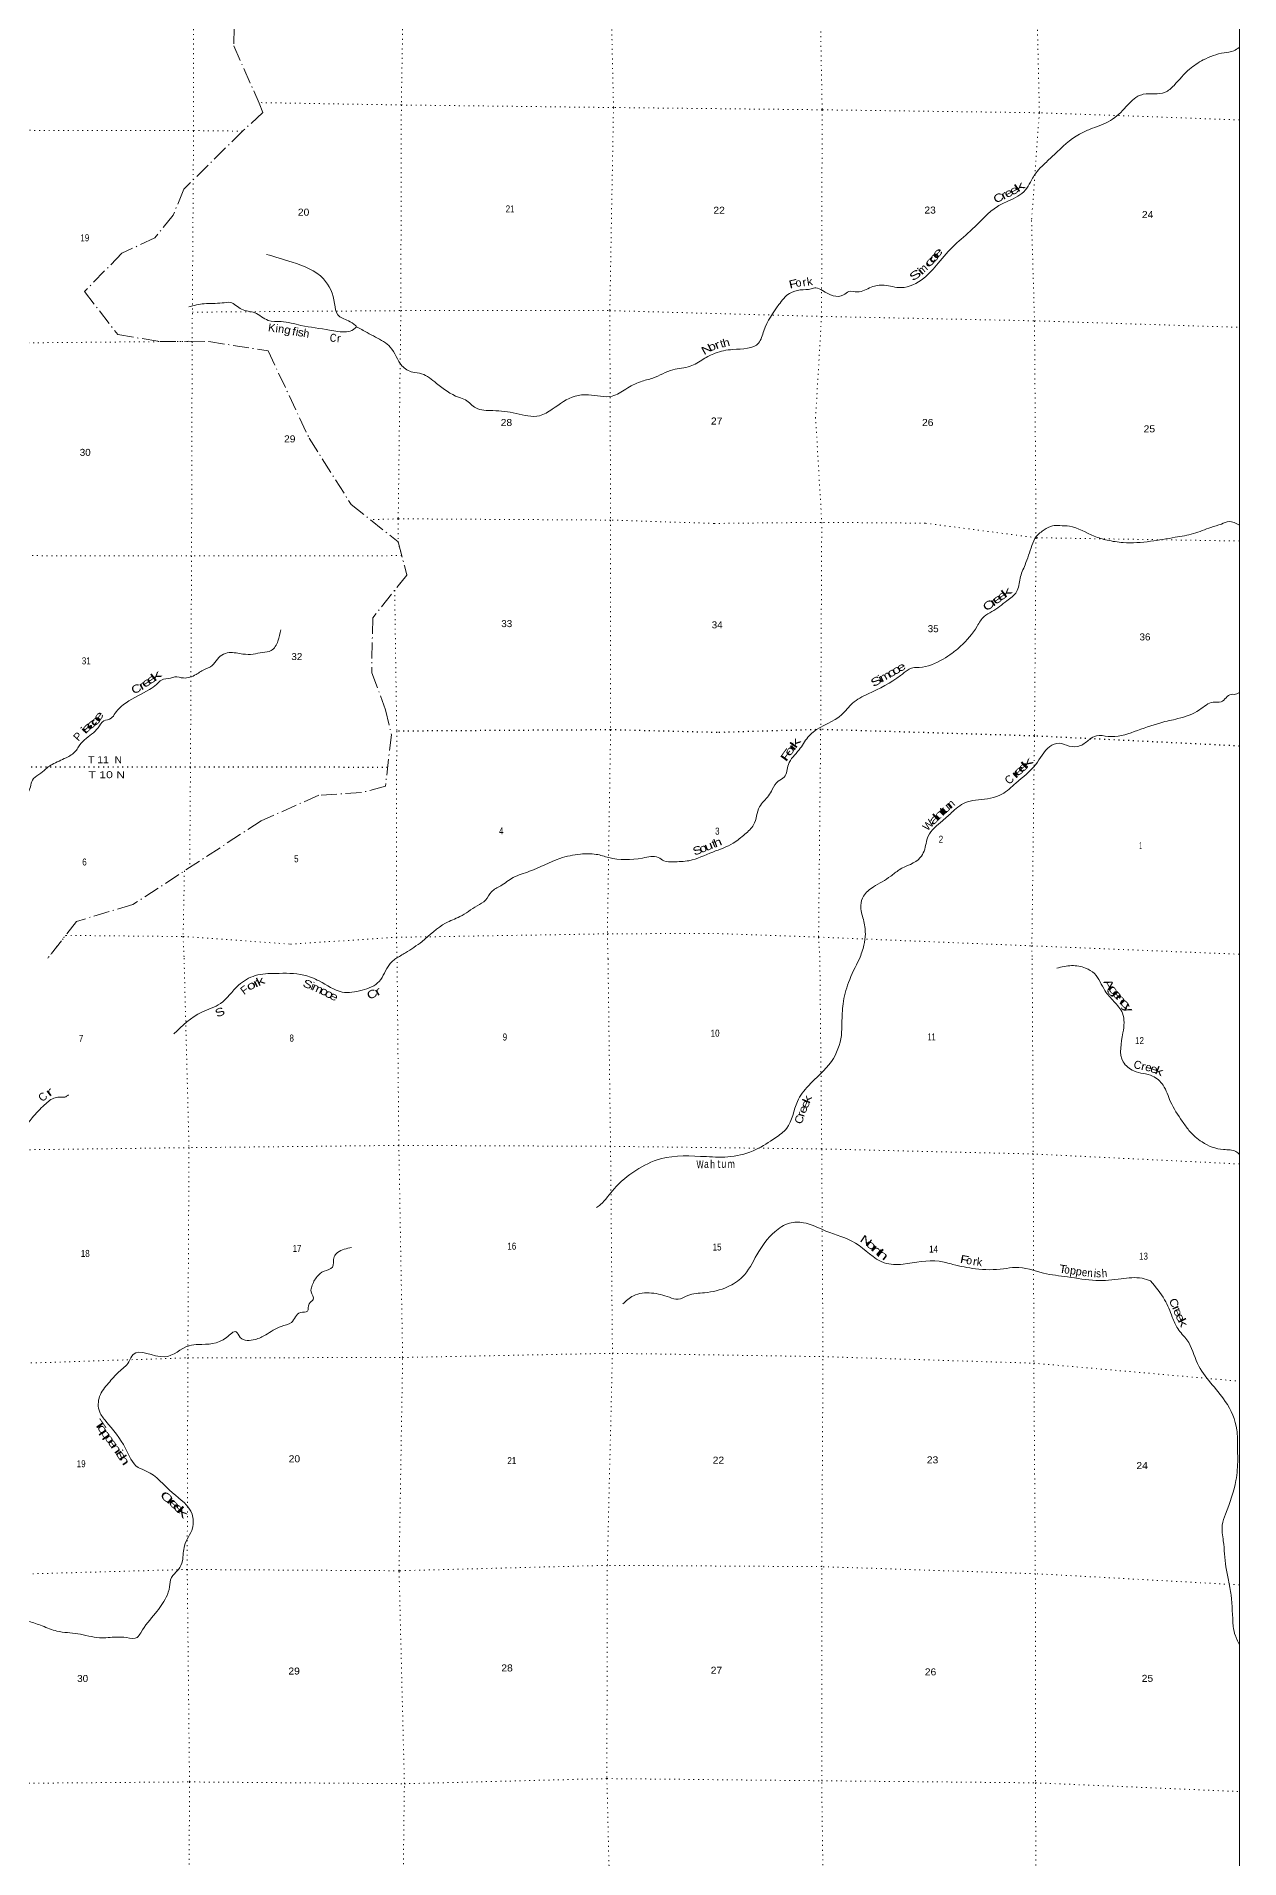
# Model space of a CAD drawing. Header units: feet. Extents: x -254670 to 6, y -549186 to -364975.
# Drawn here: x -30065 to 5, y -434579 to -389030 of the extents above; entities that cross this region are included whole.
import ezdxf
from ezdxf.enums import TextEntityAlignment as Align

# ---------------------------------------------------------------- set-up
doc = ezdxf.new("R2010")
doc.units = ezdxf.units.FT
doc.header["$LTSCALE"] = 80
doc.linetypes.add('DOT_DASHED', pattern=[7.7, 5, -1.2, 0.3, -1.2])
doc.linetypes.add('DOTTED', pattern=[1.5, 0.3, -1.2])
for name, color, linetype, lineweight in [('39', 7, 'Continuous', 13), ('4', 7, 'Continuous', 13), ('44', 7, 'DOT_DASHED', 13), ('6', 7, 'DOTTED', 25), ('7', 7, 'DOTTED', 13)]:
    doc.layers.add(name, color=color, linetype=linetype, lineweight=lineweight)
doc.layers.add('41', color=7, linetype='Continuous')

msp = doc.modelspace()

# ---------------------------------------------------------------- linework, layer by layer
at = {"layer": '39'}
for points in [[(-22061.51, -396285.46), (-21800.84, -396431.28), (-21588.5, -396546.11), (-21220.03, -396796.38), (-20928.36, -397262.63), (-20659.29, -397421.22), (-20437.46, -397463.53), (-20067.08, -397701.72), (-19512.57, -398050.95), (-19344.91, -398117.89), (-19083.59, -398314.78), (-18658.18, -398383.46), (-18077.73, -398452.78), (-17489.31, -398511.98), (-17172.49, -398348.21), (-16601.25, -398023.24), (-16269.29, -397990.13), (-15675.07, -398019.09), (-15330.14, -397845.01), (-14967.18, -397660.72), (-14661.84, -397571.5), (-14156.12, -397361.8), (-13727.94, -397275.52), (-13397.14, -397097.55), (-13100.35, -396946.03), (-12660.12, -396855.63), (-12015.07, -396695), (-11884.66, -396385.99), (-11509.34, -395734.78), (-11241.79, -395452.73), (-10972.66, -395367.86), (-10701.07, -395339.3), (-10582.47, -395314.11), (-10418.81, -395385.1), (-9894.44, -395491.14), (-9760.23, -395405.45), (-9542.69, -395415.6), (-9201.33, -395297.89), (-8879.55, -395250.79), (-8456.24, -395309.42), (-7886.32, -395070.99), (-7526.89, -394697.58), (-7113.76, -394241.21), (-6673.92, -393851), (-6042.25, -393278.01), (-5769.51, -393140.79), (-5344.84, -392867.41), (-5223.6, -392671.17), (-5056.56, -392410.13), (-4886.84, -392231.57), (-4631.07, -391987.85), (-3994.92, -391471.16), (-3730.13, -391348.09), (-3276.54, -391165.01), (-2872.46, -390835.48), (-2534.67, -390524.65), (-2400.15, -390477.18), (-1856.91, -390426.1), (-1632.79, -390253.1), (-1245.43, -389847.25), (-902.95, -389618.87), (-380.88, -389439.21), (-141.68, -389388.81), (-0.21, -389304.54)], [(-24317.32, -394477.59), (-23673.45, -394671.11), (-22890.85, -395090.77), (-22612.07, -395706.03), (-22533.27, -395991.05), (-22268.34, -396135.6), (-22094.24, -396252.78), (-22061.51, -396285.46)], [(-26259.86, -395792.56), (-25869.9, -395710.64), (-25427.07, -395692.65), (-25221.79, -395680.78), (-24936.55, -395847.28), (-24609.62, -395938.96), (-24271.85, -396127.13), (-23951.47, -396156.49), (-23453.36, -396252.7), (-22737.63, -396369.12), (-22318.47, -396411.7), (-22141.72, -396357.83), (-22060.59, -396285.97)], [(0.8, -401245.05), (-256.56, -401158.7), (-449.37, -401218.76), (-708.44, -401303.54), (-1146.14, -401458.31), (-1604.48, -401550.89), (-2217.79, -401650.88), (-2906.17, -401681.1), (-3305.32, -401622.25), (-3624.24, -401524.46), (-4246.41, -401274.41), (-4490.17, -401258.45), (-4669.33, -401264.06), (-4873.93, -401360.44), (-5073.91, -401531.22), (-5184.87, -401755.54), (-5356.16, -402239.96), (-5480.32, -402575.07), (-5568.19, -402915.9), (-5810.04, -403137.35), (-6182.38, -403408.25), (-6378.57, -403527.05), (-6551.95, -403773.69), (-6970.76, -404274.39), (-7178.76, -404449.26), (-7403.11, -404594.1), (-7999.45, -404802.59), (-8160.47, -404810.05), (-8276.83, -404863.39), (-8466.97, -405005.92), (-9278.75, -405465.81), (-9669.53, -405696.63), (-9933.01, -405982.67), (-10652.35, -406419.61), (-10784.22, -406547.54), (-11003.17, -406863.36), (-11272.03, -407231.94), (-11378.25, -407544.76), (-11522.44, -407642.61), (-11673.76, -407855.22), (-11765.13, -408010.96), (-11992.44, -408288.63), (-12139.85, -408736.62), (-12357.44, -408971.95), (-12649.6, -409197.87), (-13161.28, -409417.68), (-13755.54, -409634.2), (-14147.95, -409661.81), (-14381.73, -409635.71), (-14523.31, -409556.47), (-14913.84, -409567.97), (-15761.63, -409555.33), (-16074.36, -409475.59), (-16469.05, -409471.03), (-16981.63, -409578.17), (-17742.18, -409898.78), (-18147.64, -410057.29), (-18462.12, -410261.28), (-18692.46, -410412.21), (-18839.79, -410620.76), (-19050.06, -410763.46), (-19482.81, -411032.88), (-19837.92, -411192.96), (-20428.19, -411654.92), (-20840.72, -411936.24), (-21085.15, -412081.84)], [(-23958.02, -403864.98), (-24028.27, -404143.27), (-24199.5, -404384.23), (-24412.58, -404428.36), (-24651.85, -404470.72), (-24903.55, -404468.91), (-25248.14, -404433.73), (-25430.87, -404495.7), (-25570.7, -404635.77), (-25716.44, -404789.98), (-25834.84, -404839.32), (-26075.33, -404980.28), (-26392.77, -405067.59), (-26604.4, -405041.29), (-26714.92, -405068.42), (-26942.05, -405118.71), (-27063.99, -405228.45), (-27240.15, -405356.76), (-27823.44, -405685.86), (-28095.19, -405945.81), (-28198.85, -406075.51), (-28381.55, -406141.51), (-28525.14, -406313.8), (-28863.02, -406612.57), (-29012.63, -406786.93), (-29086.26, -406896.24), (-29324.54, -407061.32), (-29673.52, -407231.41), (-29797.72, -407310.98), (-29951.68, -407445.14), (-30137.83, -407583.6), (-30264.05, -407912.69), (-30443.98, -408073.24), (-30840.62, -408326.24), (-31132.63, -408570.27), (-31403.19, -408727.6), (-31564.02, -408759.2), (-31645.81, -408752.36)], [(-9495.84, -412088.29), (-9381.35, -411744.53), (-9347.34, -411466.56), (-9396.54, -411106.82), (-9461.81, -410751.25), (-9393.2, -410519.25), (-9145.35, -410291.71), (-8714.61, -410022.31), (-8500.44, -409863.47), (-7973.35, -409557), (-7880.01, -409395.21), (-7778.32, -409020.05), (-7414.96, -408634.54), (-7159.11, -408400.89), (-6796.58, -408162.27), (-6521.1, -408115.57), (-5934.3, -407973.57), (-5584.17, -407694.82), (-5088.54, -407231.68), (-4739.77, -406783.92), (-4502.86, -406699.34), (-4252.63, -406767.55), (-3968.81, -406757), (-3738.5, -406602.04), (-3574.1, -406514.07), (-3280.02, -406527.57), (-2624.57, -406409.11), (-1965.93, -406185.98), (-1535.86, -406083.59), (-996.01, -405861.52), (-655.22, -405673.39), (-455.96, -405663.59), (-201.37, -405476.25), (-132.55, -405476.25), (0.92, -405433.27)], [(-26632.8, -413965.66), (-25932.26, -413418.74), (-25468.1, -413208.22), (-25012.78, -412748.51), (-24595, -412507.99), (-24084.06, -412452.1), (-23383.65, -412496.1), (-22998.84, -412641.6), (-22424.47, -412917.14), (-21927.59, -412871.34), (-21495.65, -412650.88), (-21239.44, -412225.97), (-21175.26, -412157.42), (-21085.15, -412081.84)], [(-9495.84, -412088.29), (-9768.08, -412681.88), (-9905.24, -413210.93), (-9931.88, -413691.39), (-9946.99, -414000.97), (-10194.44, -414650.97), (-10772.03, -415261.82), (-11044.46, -415650.61), (-11313.96, -416324.8), (-11596.93, -416562.87), (-12080.96, -416855.85), (-12706.21, -417030.7), (-13319.95, -417032.65), (-14466.76, -417088.56), (-15083.61, -417375.94), (-15623.45, -417833.91), (-15968.3, -418230.97), (-16069.99, -418305.99)], [(-4563.5, -412319.6), (-4191.43, -412258.11), (-3841.11, -412317.3), (-3623.33, -412457.3), (-3358.37, -412882.56), (-3134.14, -413155.2), (-2921.94, -413443.96), (-2908.28, -413940.37), (-2901.95, -414663.93), (-2639.64, -414890.22), (-2168.35, -415019.36), (-1906.03, -415247.66), (-1719.59, -415659.11), (-1426.26, -416146.59), (-1258.51, -416377.2), (-931.6, -416665.59), (-393.73, -416854.82), (-85.69, -416904.09), (5.33, -416981.8)], [(-31653.4, -417586.78), (-31417.28, -417339.51), (-31047.51, -417185.57), (-30750.41, -416963.53), (-30552.28, -416623.22), (-30171.73, -416063.25), (-29860.87, -415736.65), (-29593.8, -415558.92), (-29459.02, -415546.43), (-29326.25, -415533.95), (-29264.02, -415487.52)], [(-15411.03, -420715.5), (-15144.05, -420511.64), (-14689.5, -420441.86), (-14246.46, -420548.98), (-14028.98, -420598.54), (-13783.79, -420503.29), (-13367.47, -420433.63), (-12790.41, -420289.08), (-12416.93, -420038.66), (-12056.48, -419484.78), (-11611.59, -418910.53), (-11240.01, -418694.28), (-10895.95, -418683.14), (-10331.85, -418892.39), (-9596.42, -419191.54), (-8874.45, -419685.69), (-8405.49, -419720.38), (-7504.23, -419645.15), (-7159.87, -419726.46), (-6594.08, -419835.21), (-5893.81, -419837), (-5596.11, -419799.87), (-4895.38, -419944.37), (-4295.43, -420038.93), (-3584.81, -420129.13), (-2951.07, -420088.92), (-2429.95, -420073.19), (-2216.44, -420136.83)], [(-22188.83, -419299.97), (-22536.53, -419429.71), (-22626.74, -419538.53), (-22666.16, -419797.94), (-22877.13, -419897.1), (-23051.77, -420032.32), (-23183.8, -420275.95), (-23199.48, -420408.65), (-23146.54, -420601.44), (-23250.83, -420710.31), (-23288.48, -420895.34), (-23467.46, -420928.07), (-23694.05, -421180.04), (-23947.29, -421275.31), (-24334.97, -421489.6), (-24600.23, -421603), (-24970.65, -421551.92), (-25073.72, -421411.55), (-25314.74, -421553.02), (-26018.48, -421728.11), (-26247.78, -421758.99), (-26870.69, -422038.35), (-27649.63, -421978.52), (-27755.69, -422163.77), (-28004.41, -422413.8), (-28265.1, -422698.03), (-28485.41, -423024.34), (-28484.16, -423416.27), (-28328.49, -423644.91), (-27841.36, -424326.74), (-27521.92, -424800.07), (-27320.4, -424891.89), (-26662.66, -425436.5), (-26173.99, -425971.6), (-26164.84, -426317.28), (-26364.66, -426758.09), (-26417.78, -427140.15), (-26513.69, -427353.51), (-26692.13, -427557.08), (-26735.66, -427788.36), (-26821.38, -428043.9), (-27091.74, -428448.76), (-27458.45, -428932.31), (-27544.6, -429049.16), (-27814.23, -429054.04), (-28063.79, -429042.77), (-28488.32, -429058.2), (-29029.93, -428961.43), (-29551.33, -428892.75), (-29919.98, -428763.27), (-30256.38, -428653.8), (-30717.56, -428538.69), (-31007.73, -428410.98), (-31202.81, -428445.77), (-31454.15, -428504.86), (-31669.54, -428564.19)], [(-2216.44, -420136.83), (-1866.81, -420612.07), (-1676.28, -421043.6), (-1540.54, -421332.6), (-1308.23, -421615.27), (-1044.77, -422201.33), (-351.54, -423149.83), (-61.51, -423862.43), (-46.07, -424288.49), (-41.06, -424598.01), (-83.65, -425124.75), (-344.58, -425965.73), (-426.2, -426243.36), (-400.79, -426639.24), (-334.33, -427288.24), (-272.9, -427621.7), (-203.3, -427993.31), (-150.51, -428773), (-99.45, -429008.01), (-58.92, -429098.32), (1.48, -429237.56)]]:
    msp.add_spline(points, degree=3, dxfattribs=at)
at = {"layer": '4'}
msp.add_lwpolyline([(-252658.03, -364975.08), (-221076.82, -365300.9), (-189495.2, -365583.27), (-157913.21, -365822.21), (-126330.93, -366017.71), (-94748.41, -366181.36), (-63165.71, -366278.36), (-31582.88, -366343.53), (0, -366365.25), (0, -549186.32), (-31834.36, -549164.42), (-63668.65, -549098.74), (-95502.83, -548989.26), (-127336.83, -548836.01), (-159170.57, -548638.96), (-191004.03, -548398.11), (-222837.12, -548113.49), (-254669.8, -547785.08)], close=True, dxfattribs=at)
msp.add_lwpolyline([(-252658.03, -364975.08), (-221076.82, -365300.9), (-189495.2, -365583.27), (-157913.21, -365822.21), (-126330.93, -366017.71), (-94748.41, -366181.36), (-63165.71, -366278.36), (-31582.88, -366343.53), (0, -366365.25), (0, -549186.32), (-31834.36, -549164.42), (-63668.65, -549098.74), (-95502.83, -548989.26), (-127336.83, -548836.01), (-159170.57, -548638.96), (-191004.03, -548398.11), (-222837.12, -548113.49), (-254669.8, -547785.08)], close=True, dxfattribs=at)
at = {"layer": '44'}
msp.add_lwpolyline([(-25104.7, -388196.67), (-25130.35, -389265.33), (-24500.69, -390698.44), (-24404.16, -390935.02), (-24897.89, -391384.05), (-26384.17, -392849.93), (-26646.78, -393496.12), (-27103.3, -394065.56), (-27927.76, -394451.11), (-28864.45, -395403.07), (-28034.25, -396484.29), (-26978.28, -396658.82), (-26256.74, -396651.28), (-25759.61, -396657.38), (-24275.81, -396887.74), (-23249.5, -399071.89), (-22199.21, -400732.68), (-21027.92, -401664.01), (-20805.8, -402495.07), (-21661.02, -403563), (-21684.21, -404937.49), (-21336.52, -405859.99), (-21194.58, -406484.51), (-21343.28, -407775.59), (-21938.03, -407931.75), (-23006.67, -407997.52), (-24445.23, -408635.99), (-27654.04, -410732.78), (-29062.44, -411151.49), (-29783.82, -412072.69)], dxfattribs=at)
at = {"layer": '6'}
for points in [[(0, -406769.16), (-5120.45, -406517.66), (-10463.6, -406355.57), (-13054.39, -406430.76), (-15714.77, -406363.7), (-21060.38, -406396.8)], [(-21288.71, -407301.76), (-26215.79, -407297.46), (-31639.21, -407296.18)]]:
    msp.add_lwpolyline(points, dxfattribs=at)
at = {"layer": '7'}
for points in [[(-26130.97, -373481.05), (-26139.34, -380211.66), (-26143.27, -385489.48), (-26138.17, -391388.97), (-26173.71, -396741.52), (-26187.72, -402017.42), (-26215.79, -407297.46), (-26234.18, -409804.98)], [(-20808.99, -373514.55), (-20837.96, -380186.99), (-20853.77, -385489.06), (-20944.47, -390743.51), (-20957.55, -395884.59), (-21022.47, -401088.5), (-21027.92, -401664.01), (-20805.8, -402495.07), (-21111.53, -402875.25), (-21060.38, -406396.8), (-21069.33, -411549.92), (-21050.73, -412076.87)], [(-5265.17, -377914.4), (-5094.45, -380420.25), (-5116.13, -385744.51), (-4997.9, -390938.75), (-5193.76, -393628.67), (-5119.23, -396139.14), (-5081.73, -401561.47), (-5120.45, -406517.66), (-5185.04, -411763.82), (-5178.65, -412091.39)], [(-10529.85, -380757.07), (-10525.05, -385665.49), (-10426.93, -390863.94), (-10441.83, -396029.18), (-10590.67, -398555.71), (-10436.73, -401176.14), (-10463.6, -406355.57), (-10516.56, -411545.29), (-10484.27, -412084.51)], [(-15759.5, -385500.43), (-15642.38, -390807.37), (-15734.49, -395884.75), (-15714.6, -401120.11), (-15714.77, -406363.7), (-15794.63, -411463.11), (-15779.52, -412086.56)], [(0, -391116.32), (-4997.9, -390938.75), (-10426.93, -390863.94), (-15642.38, -390807.37), (-20944.47, -390743.51), (-24506.8, -390684.53)], [(-24913.22, -391397.99), (-26134.61, -391382.61), (-31455.97, -391375.55), (-31617.32, -391379.67)], [(-26168.27, -395922.48), (-20957.55, -395884.59), (-15734.49, -395884.75), (-10441.83, -396029.18), (-5119.23, -396139.14), (0, -396301.56)], [(-31624.63, -396690.48), (-31467.57, -396699.72), (-26173.12, -396651.96)], [(0, -401643.05), (-5081.73, -401561.47), (-7849.2, -401197.56), (-10462.91, -401176.37), (-13130.59, -401203.94), (-15714.6, -401120.11), (-21022.47, -401088.5), (-21722.31, -401111.88)], [(-20935.69, -402009.08), (-26187.72, -402017.42), (-31631.94, -402006.21)], [(-26366.31, -409891.32), (-26399.26, -411530.57), (-26375.03, -412072.41)], [(-29783.82, -412072.69), (-29329.14, -411502.11), (-26399.26, -411530.57), (-23711.71, -411720.13), (-21069.33, -411549.92), (-15794.63, -411463.11), (-13163.06, -411451.95), (-10516.56, -411545.29), (-5185.04, -411763.82), (0, -411972.71)], [(-26375.03, -412072.41), (-26251.48, -416808.51), (-26281.02, -422062.6), (-26296.36, -427352.82), (-26239.2, -432662.9), (-26260.6, -437949.12), (-26325.59, -444077.64), (-26326.81, -449377.86), (-26481.12, -454632.34), (-26452.37, -457789.05)], [(-21151.7, -457794.52), (-21152.65, -454627.44), (-21000.62, -449292.57), (-21063.73, -444010.64), (-20936.11, -437960.3), (-20868.32, -432708.11), (-21002, -427384.2), (-20912.33, -422053.54), (-21007.7, -416751.62), (-21050.73, -412076.87)], [(-15779.52, -412086.56), (-15715.36, -416774.97), (-15668.7, -421948.41), (-15796.7, -427249.04), (-15807.89, -432579.44), (-15675.99, -437977.73), (-15917.93, -444147.01), (-15800.63, -449384.55), (-15810.09, -454628.52), (-15841.91, -457798.78)], [(-10425.16, -457801.86), (-10415.18, -454637.47), (-10590.75, -449426.25), (-10593.34, -444192.36), (-10365.61, -437982.93), (-10438.99, -432634.7), (-10435.92, -427282.22), (-10406.36, -422032.15), (-10436.99, -416840.57), (-10484.27, -412084.51)], [(-5178.65, -412091.39), (-5150.37, -416966.44), (-5135.72, -422196.27), (-5098.83, -427458.18), (-5094.25, -432686.02), (-5075.19, -438038.44), (-5238.54, -444241.64), (-5374.69, -449510.13), (-5124.86, -454660.82), (-5105.02, -457803.66)], [(0, -417215.32), (-5150.37, -416966.44), (-10436.99, -416840.57), (-15715.36, -416774.97), (-21007.7, -416751.62), (-26251.48, -416808.51), (-31505.29, -416875.49)], [(-31522.42, -422234.05), (-26281.02, -422062.6), (-20912.33, -422053.54), (-15668.7, -421948.41), (-10406.36, -422032.15), (-5135.72, -422196.27), (0, -422645.4)], [(0, -427736.6), (-5098.83, -427458.18), (-10435.92, -427282.22), (-15796.7, -427249.04), (-21002, -427384.2), (-26296.36, -427352.82), (-31541.87, -427498.15)], [(-31577.6, -432706.03), (-26239.2, -432662.9), (-20868.32, -432708.11), (-15807.89, -432579.44), (-10438.99, -432634.7), (-5094.25, -432686.02), (0, -432904.08)]]:
    msp.add_lwpolyline(points, dxfattribs=at)

# ---------------------------------------------------------------- texts
at = {"layer": '41'}
for s, rotation, width, p in [('C', 27.192, 1.25, (-5978.27, -393153.16)), ('r', 28.878, 1.6, (-5839.63, -393084.6)), ('e', 26.878, 1.4, (-5724.17, -393027.97)), ('e', 27.607, 1.4, (-5586.87, -392958.85)), ('k', 34.202, 1.85, (-5438.49, -392866.58)), ('o', 47.302, 1.95, (-7565.83, -394621.4)), ('e', 48.899, 1.9, (-7479.24, -394509.07)), ('S', 34.984, 1.65, (-8046.95, -395075.79)), ('i', 42.393, 1.8, (-7903.82, -394973.69)), ('c', 46.131, 2.25, (-7664.92, -394724.82)), ('F', 12.794, 1.35, (-11127.7, -395310.45)), ('r', 10.768, 1.1, (-10854.61, -395270.57)), ('k', 9.183, 1.05, (-10723.35, -395256.46)), ('g', 348.9, 1.1, (-23805.17, -396460.45)), ('f', 349.236, 1.15, (-23645.18, -396499.81)), ('s', 350.542, 1.15, (-23471.88, -396527.38)), ('C', 352.633, 0.85, (-22661.63, -396661.27)), ('N', 28.532, 1.35, (-13266.25, -396936.36)), ('o', 21.936, 1.25, (-13145.86, -396873.78)), ('r', 21.855, 1.4, (-13013.74, -396827.64)), ('h', 14.391, 1.15, (-12799.39, -396782.24)), ('r', 35.257, 1.85, (-6088.56, -403242.59)), ('e', 35.257, 1.65, (-5994.02, -403172.71)), ('e', 36.815, 1.7, (-5877.02, -403085.37)), ('k', 36.499, 1.9, (-5764.22, -403003.66)), ('C', 32.409, 1.4, (-6219.53, -403332.53)), ('k', 37.475, 1.95, (-27018.19, -405090.58)), ('m', 28.595, 1.25, (-8807.13, -405107.81)), ('c', 29.595, 1.65, (-8649.95, -405017.85)), ('o', 29.595, 1.45, (-8529.93, -404949.68)), ('e', 29.71, 1.45, (-8406.14, -404877.59)), ('C', 26.888, 1.25, (-27526.23, -405425.25)), ('r', 28.566, 1.6, (-27383.04, -405343.87)), ('e', 35.305, 1.65, (-27260.45, -405254.76)), ('e', 35.833, 1.7, (-27140.71, -405174.92)), ('S', 29.47, 1.5, (-9033.44, -405235.31)), ('i', 29.47, 1.3, (-8924.84, -405172.89)), ('i', 45.664, 1.9, (-28805.98, -406446.49)), ('s', 46.627, 2.25, (-28737.51, -406372.33)), ('c', 43.823, 2.25, (-28627.94, -406288.1)), ('o', 40.823, 1.85, (-28526.29, -406209.07)), ('e', 52.879, 1.7, (-28439.35, -406084.01)), ('k', 55.424, 1.85, (-11017.37, -406743.42)), ('r', 53.942, 1.9, (-11079.87, -406832.78)), ('F', 53.84, 2, (-11239.77, -407052.21)), ('o', 53.942, 1.65, (-11165.81, -406945.45)), ('e', 42.449, 1.95, (-5342.99, -407361.18)), ('k', 43.672, 2.25, (-5240.65, -407267.29)), ('r', 42.449, 2.15, (-5527.19, -407533.78)), ('e', 42.449, 1.95, (-5442.18, -407452.11)), ('a', 43.946, 2.1, (-7553.95, -408659.45)), ('h', 43.095, 2.05, (-7450.24, -408559.32)), ('t', 43.095, 1.95, (-7343.12, -408458.14)), ('u', 41.712, 2.05, (-7254.39, -408378.35)), ('S', 19.754, 1.3, (-13512.9, -409469.49)), ('o', 21.513, 1.25, (-13369.73, -409413.86)), ('u', 21.513, 1.4, (-13230.1, -409358.83)), ('t', 21.736, 1.15, (-13097.27, -409305.59)), ('h', 21.736, 1.35, (-13002.71, -409268.33)), ('r', 28.787, 1.6, (-24524.88, -412775.89)), ('k', 24.803, 1.5, (-24426.64, -412733.99)), ('S', 338.91, 1.3, (-23319.41, -412813.05)), ('A', 300.834, 1.45, (-3339.84, -412774.09)), ('o', 31.357, 1.5, (-24653.49, -412836.72)), ('m', 335.163, 1.2, (-23078.48, -412914.57)), ('c', 336.509, 1.45, (-22916.33, -412985.63)), ('o', 332.509, 1.4, (-22792.98, -413051.55)), ('e', 334.038, 1.35, (-22670.62, -413112.51)), ('C', 28.017, 1.3, (-21632.43, -413057.79)), ('r', 31.189, 1.7, (-21483.02, -412985.41)), ('g', 309.386, 1.95, (-3208.85, -412938.6)), ('e', 309.484, 1.8, (-3118.49, -413049.61)), ('n', 309.484, 1.9, (-3034.74, -413150.95)), ('c', 312.936, 2.2, (-2923.05, -413270.76)), ('S', 23.287, 1.35, (-25441.33, -413510.63)), ('y', 302.504, 1.65, (-2860.21, -413363.56)), ('r', 347.009, 1.15, (-2418.13, -414868.08)), ('e', 345.009, 1.05, (-2293.71, -414893.45)), ('e', 340.334, 1.2, (-2162.77, -414933.82)), ('k', 337.804, 1.45, (-2036.27, -414987.96)), ('r', 36.374, 1.9, (-29681.92, -415493.83)), ('e', 68.08, 1.25, (-10817.18, -415888.36)), ('k', 68.498, 1.4, (-10710.84, -415631.16)), ('e', 65.297, 1.35, (-10759.24, -415757.63)), ('C', 71.559, 1.1, (-10905.45, -416134.7)), ('r', 74.08, 1.25, (-10867.57, -415998.61)), ('W', 1.508, 0.7, (-13475.29, -417324.03)), ('a', 0.053, 0.8, (-13319.19, -417316.79)), ('h', 0.053, 0.8, (-13165.44, -417320.83)), ('u', 359.562, 0.85, (-12885.99, -417311.73)), ('m', 1.306, 0.8, (-12696.99, -417314.75)), ('N', 325.552, 1.5, (-9383.82, -419218.6)), ('o', 321.097, 1.8, (-9262.85, -419314.48)), ('r', 319.097, 2.1, (-9157.88, -419411.43)), ('t', 319.097, 1.8, (-9061.31, -419499.82)), ('h', 322.607, 1.8, (-8967.69, -419563.1)), ('F', 348.226, 1.35, (-6886.3, -419701.76)), ('o', 350.013, 0.95, (-6766.58, -419723.72)), ('r', 350.013, 1.05, (-6624.27, -419748.66)), ('T', 351.191, 1.15, (-4424.76, -419938.02)), ('o', 351.191, 0.9, (-4318.89, -419954.34)), ('e', 352.875, 0.9, (-3879.03, -420022.08)), ('n', 355.914, 0.9, (-3737.9, -420037.99)), ('s', 0.55, 0.9, (-3518.63, -420050.76)), ('h', 4.619, 0.9, (-3364.19, -420044.57)), ('C', 291.624, 1.15, (-1723.64, -420722.2)), ('r', 293.112, 1.45, (-1658.49, -420857.11)), ('e', 291.112, 1.25, (-1624.5, -420957.13)), ('e', 294.695, 1.35, (-1562.87, -421094.16)), ('k', 295.623, 1.55, (-1497.83, -421222.14)), ('T', 304.865, 1.85, (-28560.11, -423801.43)), ('o', 305.544, 1.65, (-28491.61, -423898.25)), ('p', 305.544, 1.75, (-28404.29, -424020.48)), ('p', 305.544, 1.75, (-28320.05, -424135.36)), ('e', 305.544, 1.65, (-28232.51, -424259.18)), ('n', 305.544, 1.75, (-28148.09, -424377.36)), ('i', 305.544, 1.5, (-28071.62, -424486.12)), ('s', 303.603, 1.85, (-28024.86, -424556.51)), ('h', 303.603, 1.7, (-27948.45, -424671.53)), ('C', 318.638, 1.65, (-26875.16, -425623.07)), ('r', 318.638, 2.1, (-26763.38, -425712.97)), ('e', 317.36, 1.95, (-26679.38, -425792.69)), ('e', 315.693, 2, (-26576.92, -425889.77)), ('k', 313.475, 2.2, (-26488.02, -425987.34))]:
    msp.add_text(s, height=200, rotation=rotation, dxfattribs=dict(at, width=width)).set_placement(p, align=Align.CENTER)
for s, rotation, p in [('m', 42.265, (-7852.12, -394917.98)), ('o', 12.835, (-10999.78, -395281)), ('K', 352.168, (-24195.54, -396411.88)), ('i', 353.348, (-24067.05, -396425.48)), ('n', 350.9, (-23961.65, -396437.9)), ('i', 349.236, (-23566.83, -396513.47)), ('h', 350.542, (-23333.52, -396552.21)), ('r', 355.771, (-22515.48, -396673.98)), ('t', 16.391, (-12908.08, -396803.05)), ('P', 48.07, (-28956.21, -406596.6)), ('C', 42.946, (-5683.11, -407677.62)), ('m', 40.494, (-7173.3, -408307.41)), ('W', 46.624, (-7707.53, -408814.18)), ('i', 338.91, (-23199.94, -412859.45)), ('F', 36.896, (-24808.9, -412946.08)), ('C', 346.566, (-2564.41, -414835.19)), ('C', 42.351, (-29840.75, -415610.06)), ('t', 359.562, (-13009.5, -417312.98)), ('k', 353.391, (-6505.65, -419764.93)), ('p', 351.147, (-4170.33, -419977.46)), ('p', 351.147, (-4025.43, -419999.89)), ('i', 355.914, (-3613.47, -420046.57))]:
    msp.add_text(s, height=200, rotation=rotation, dxfattribs=at).set_placement(p, align=Align.CENTER)
at = {"layer": '6'}
for s, width, p in [('T 11  N', 1.1, (-28772.4, -407196.86)), ('T 10 N', 1.3, (-28763.88, -407571.87))]:
    msp.add_text(s, height=175, rotation=359.986, dxfattribs=dict(at, width=width)).set_placement(p)
at = {"layer": '7'}
for s, width, p in [('20', 1.1, (-23530.89, -393509.96)), ('21', 0.85, (-18336.87, -393428.62)), ('22', 1.1, (-13145.54, -393463.32)), ('23', 1.1, (-7872.14, -393457.4)), ('24', 1.1, (-2436.02, -393570.93)), ('19', 0.85, (-28966.1, -394150.58)), ('29', 1.1, (-23877.71, -399178.25)), ('28', 1.1, (-18461.71, -398768.56)), ('27', 1.1, (-13206.34, -398730.91)), ('26', 1.1, (-7931.56, -398766.67)), ('25', 1.1, (-2392.49, -398927.81)), ('30', 1.05, (-28982.76, -399515.05)), ('33', 1.05, (-18446.83, -403795.5)), ('34', 1.05, (-13187.12, -403826.9)), ('35', 1.05, (-7789.22, -403922.3)), ('36', 1.05, (-2495.21, -404128.06)), ('32', 1.05, (-23693.23, -404619.18)), ('31', 0.85, (-28930.83, -404727.66)), ('4', 0.85, (-18504.1, -408978.64)), ('3', 0.85, (-13102.35, -408982.54)), ('2', 0.85, (-7513.66, -409186)), ('1', 0.4, (-2502.03, -409342.57)), ('6', 0.85, (-28920.1, -409754.29)), ('5', 0.85, (-23624.6, -409674.32)), ('7', 0.85, (-29004.95, -414166.9)), ('8', 0.85, (-23740.16, -414155.55)), ('9', 0.85, (-18411.13, -414129.68)), ('10', 0.85, (-13212.68, -414033.59)), ('11', 0.65, (-7791.19, -414125.21)), ('12', 0.85, (-2605.56, -414218.79)), ('18', 0.85, (-28955.76, -419539.36)), ('17', 0.85, (-23663.41, -419413.95)), ('16', 0.85, (-18294.13, -419357.04)), ('15', 0.85, (-13163.73, -419379.14)), ('14', 0.85, (-7752.43, -419428.87)), ('13', 0.85, (-2505.88, -419609.14)), ('20', 1.1, (-23760.66, -424672.84)), ('19', 0.85, (-29057.29, -424796.99)), ('21', 0.85, (-18294.57, -424719.28)), ('22', 1.1, (-13162.74, -424707.52)), ('23', 1.1, (-7810.65, -424700)), ('24', 1.1, (-2572.73, -424843.55)), ('29', 1.1, (-23767.57, -429978.73)), ('28', 1.1, (-18445.69, -429901.63)), ('27', 1.1, (-13212.12, -429959.6)), ('26', 1.1, (-7861.05, -430000.11)), ('30', 1.05, (-29046.56, -430164.44)), ('25', 1.1, (-2440.34, -430161.45))]:
    msp.add_text(s, height=175, dxfattribs=dict(at, width=width)).set_placement(p)

doc.saveas('drawing.dxf')
